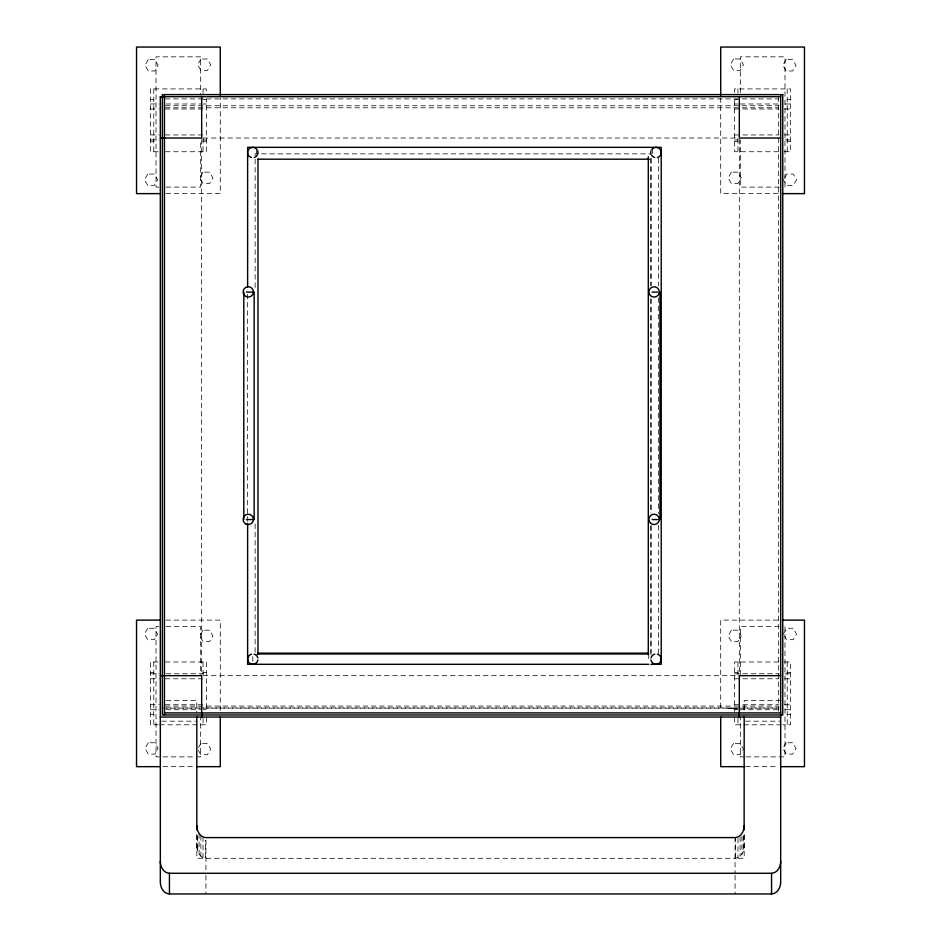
<?xml version="1.0" encoding="UTF-8"?>
<svg xmlns="http://www.w3.org/2000/svg" width="941" height="941" viewBox="0 0 941 941"><rect width="100%" height="100%" fill="white"/><g stroke="black" fill="none" stroke-linecap="round" stroke-linejoin="round"><path stroke-width="0.71" stroke-dasharray="4.71 3.53" d="M196.81 834.738L196.81 858.286L735.062 858.286C740.967 858.051 744.26 851.605 744.19 846.394M784.712 177.461L786.688 174.05L793.251 174.05L796.533 179.743L793.251 185.424L786.688 185.424L783.406 179.743M783.406 633.987L786.688 628.294L793.251 628.294L796.533 633.987L793.251 639.668L786.688 639.668L784.712 636.257M737.226 708.891L728.405 708.573L737.226 708.255M165.322 98.899L778.619 98.899M150.501 99.393L153.783 99.393M203.044 99.393L206.338 99.393M734.662 99.393L737.956 99.393M787.217 99.393L790.499 99.393M150.501 103.992L158.9 103.992M166.098 103.992L200.668 103.992M203.044 103.992L206.338 103.992M734.662 103.992L737.956 103.992M740.332 103.992L779.219 103.992M784.982 103.992L790.499 103.992M165.322 105.768L778.619 105.768M165.322 107.803L778.619 107.803M150.501 108.991L159.311 108.991M165.193 108.991L206.338 108.991M734.662 108.991L778.748 108.991M784.629 108.991L790.499 108.991M150.501 134.939L159.311 134.939M165.193 134.939L206.338 134.939M734.662 134.939L778.748 134.939M784.629 134.939L790.499 134.939M203.15 138.033L737.85 138.033M150.501 139.927L158.9 139.927M203.044 139.927L206.338 139.927M734.662 139.927L737.956 139.927M784.982 139.927L790.499 139.927M150.501 141.268L153.783 141.268M203.044 141.268L206.338 141.268M734.662 141.268L737.956 141.268M787.217 141.268L790.499 141.268M158.123 151.736L150.501 151.736L150.501 88.924L206.338 88.924L206.338 93.312M165.369 151.736L206.338 151.736L206.338 99.158M778.525 151.736L734.662 151.736L734.662 99.158M784.323 151.736L790.499 151.736L790.499 88.924L734.662 88.924L734.662 93.312M158.9 187.094L156.018 187.094L156.018 56.836L200.668 56.836L200.668 95.264M166.098 187.094L200.668 187.094L200.668 139.962M779.219 187.094L740.332 187.094L740.332 139.962M165.922 193.623L220.288 193.623L220.288 98.346M778.019 193.623L720.712 193.623L720.712 98.346M165.922 620.107L220.288 620.107L220.288 710.973M778.019 620.107L720.712 620.107L720.712 710.973M158.9 626.635L156.018 626.635L156.018 756.882L194.905 756.882M166.098 626.635L200.668 626.635L200.668 674.673M779.219 626.635L740.332 626.635L740.332 674.673M158.123 661.982L150.501 661.982L150.501 724.793L158.123 724.793M165.369 661.982L206.338 661.982L206.338 711.643M778.525 661.982L734.662 661.982L734.662 711.643M784.323 661.982L790.499 661.982L790.499 724.793L782.877 724.793M150.501 672.45L153.783 672.45M203.044 672.45L206.338 672.45M734.662 672.45L737.956 672.45M787.217 672.45L790.499 672.45M150.501 673.791L158.9 673.791M166.098 673.791L206.338 673.791M734.662 673.791L779.219 673.791M784.982 673.791L790.499 673.791M203.15 675.685L739.32 675.685M150.501 678.779L159.311 678.779M165.193 678.779L206.338 678.779M734.662 678.779L778.748 678.779M784.629 678.779L790.499 678.779M166.157 700.504L196.81 700.504L196.81 712.149M780.677 700.504L744.19 700.504L744.19 712.149M150.501 704.738L159.311 704.738M165.193 704.738L206.338 704.738M734.662 704.738L778.748 704.738M784.629 704.738L790.499 704.738M165.322 706.091L778.619 706.091M166.204 707.95L779.207 707.95M162.381 708.126L779.207 708.126M150.501 709.726L158.9 709.726M166.098 709.726L200.668 709.726M203.044 709.726L206.338 709.726M734.662 709.726L737.956 709.726M740.332 709.726L779.219 709.726M784.982 709.726L790.499 709.726M150.501 714.325L153.783 714.325M787.217 714.325L790.499 714.325M161.781 721.182L195.352 721.182M745.648 721.182L780.677 721.182M159.57 724.793L206.338 724.793L206.338 715.63M781.43 724.793L734.662 724.793L734.662 715.63M196.34 756.882L200.668 756.882L200.668 717.113M744.66 756.882L740.332 756.882L740.332 717.113M746.095 756.882L784.982 756.882L784.982 626.635M162.981 766.668L195.316 766.668M745.684 766.668L778.019 766.668M196.81 846.394C196.787 851.44 199.739 857.58 205.361 858.263L205.361 840.337M787.217 88.924L787.217 151.736M787.217 661.982L787.217 724.793M784.982 187.094L784.982 56.836L740.332 56.836L740.332 95.264M778.619 96.852L778.619 711.949M744.19 834.738L744.19 858.286L735.639 858.263L735.639 837.584M744.013 834.961L744.013 848.747M743.237 836.525L743.237 851.687M741.908 836.337L741.908 854.263M740.108 836.996L740.108 856.298M739.32 139.503L739.32 674.215M737.956 88.924L737.956 93.312M737.956 138.386L737.956 151.736M737.956 661.982L737.956 675.332M737.956 718.254L737.956 724.793M737.967 838.36L737.967 857.663M735.062 837.596L735.062 873.977M735.062 875.401L735.062 893.95M658.629 158.288L658.629 286.052M658.629 297.803L658.629 513.68M658.629 525.431L658.629 654.665M652.384 148.854L652.384 154.03M651.054 158.253L651.054 286.017M651.054 299.238L651.054 512.186M651.054 525.407L651.054 653.172M650.878 150.278L650.878 285.394M650.878 298.615L650.878 513.045M650.878 526.254L650.878 656.971M648.737 653.971L648.737 661.723M257.975 150.278L257.975 154.689M256.458 150.148L256.458 154.03M255.129 287.487L255.129 153.854L651.054 153.854A5.176 5.176 0 0 1 651.054 151.172M255.129 523.937L255.129 653.172M252.811 656.559L252.811 661.723M247.636 294.204L247.636 521.855M205.938 840.36L205.938 873.977M205.938 875.401L205.938 893.95M203.044 88.924L203.044 93.312M203.044 138.386L203.044 151.736M203.044 661.982L203.044 675.332M203.044 718.254L203.044 724.793M203.033 836.984L203.033 857.663M201.68 139.503L201.68 675.685M200.892 835.62L200.892 856.298M199.092 833.585L199.092 854.263M197.763 836.525L197.763 851.687M196.987 834.961L196.987 848.747M153.783 88.924L153.783 151.736M153.783 661.982L153.783 724.793M651.054 660.476A5.176 5.176 0 0 1 650.878 659.147M257.799 151.172A5.176 5.176 0 0 1 257.799 153.854M257.975 659.147A5.176 5.176 0 0 1 257.799 660.476M148.29 59.601L145.008 65.294L148.29 70.975L154.853 70.975L158.135 65.294L154.853 59.601L148.29 59.601M200.88 59.001L197.586 64.682L200.88 70.375L207.443 70.375L210.725 64.682L207.443 59.001L200.88 59.001M147.749 174.05L144.467 179.743L147.749 185.424L154.312 185.424L157.594 179.743L154.312 174.05L147.749 174.05M203.056 172.156L199.774 177.849L203.056 183.53L209.62 183.53L212.901 177.849L209.62 172.156L203.056 172.156M147.749 628.294L144.467 633.987L147.749 639.668L154.312 639.668L157.594 633.987L154.312 628.294L147.749 628.294M203.056 630.188L199.774 635.881L203.056 641.562L209.62 641.562L212.901 635.881L209.62 630.188L203.056 630.188M148.29 742.743L145.008 748.436L148.29 754.117L154.853 754.117L158.135 748.436L154.853 742.743L148.29 742.743M200.88 743.355L197.586 749.036L200.88 754.717L207.443 754.717L210.725 749.036L207.443 743.355L200.88 743.355M733.557 59.001L730.275 64.682L733.557 70.375L740.12 70.375L743.414 64.682L740.12 59.001L733.557 59.001M786.147 59.601L782.865 65.294L786.147 70.975L792.71 70.975L795.992 65.294L792.71 59.601L786.147 59.601M731.38 172.156L728.099 177.849L731.38 183.53L737.944 183.53L741.226 177.849L737.944 172.156L731.38 172.156M731.38 630.188L728.099 635.881L731.38 641.562L737.944 641.562L741.226 635.881L737.944 630.188L731.38 630.188M733.557 743.355L730.275 749.036L733.557 754.717L740.12 754.717L743.414 749.036L740.12 743.355L733.557 743.355M786.147 742.743L782.865 748.436L786.147 754.117L792.71 754.117L795.992 748.436L792.71 742.743L786.147 742.743"/><path stroke-width="1.41" d="M744.19 825.716C744.26 830.927 740.967 837.372 735.062 837.596L205.938 837.596C200.092 837.337 196.681 831.044 196.869 825.716M780.677 861.38C780.736 866.696 777.442 873.013 771.561 873.272L169.439 873.272C163.558 873.013 160.264 866.696 160.323 861.38M780.677 96.676L160.323 96.676L160.323 882.058C160.264 887.387 163.558 893.691 169.439 893.95L771.561 893.95C777.442 893.691 780.736 887.387 780.677 882.058L780.677 94.606M160.323 96.852L163.264 96.852M160.323 138.033L201.68 138.033L201.68 96.676M780.677 138.033L739.32 138.033L739.32 96.676M257.928 159.194L649.455 159.194M160.052 193.623L136.539 193.623L136.539 47.05L220.288 47.05L220.288 95.417M782.418 193.623L804.461 193.623L804.461 47.05L720.712 47.05L720.712 95.417M246.389 292.098L251.565 292.098M252.635 292.098L254.141 292.098L254.141 519.561L252.635 519.561M652.207 292.098L657.383 292.098M659.276 292.098L659.97 292.098L659.97 519.561L659.276 519.561M246.389 519.561L251.565 519.561M652.207 519.561L657.383 519.561M160.052 620.107L136.539 620.107L136.539 766.668L160.052 766.668M782.418 620.107L804.461 620.107L804.461 766.668L780.948 766.668M258.057 653.172L648.114 653.172M257.211 653.971L648.737 653.971M648.737 664.311L247.636 664.311L247.636 523.314M650.878 664.311L661.217 664.311L661.217 147.337L247.636 147.337L247.636 286.876M160.323 675.685L201.68 675.685L201.68 717.042M780.677 675.685L739.32 675.685L739.32 717.042M164.452 712.902L780.677 712.902M160.323 717.042L780.677 717.042M196.787 766.668L220.288 766.668L220.288 716.842M744.213 766.668L720.712 766.668L720.712 716.842M771.561 873.272L771.561 893.95M744.19 716.513L744.131 829.844M648.29 156.818L648.29 654.665M257.975 159.1L257.975 654.019M243.801 292.098L243.801 519.561M196.81 716.513L196.81 829.844M169.439 873.272L169.439 893.95M164.452 94.606L164.452 714.972M257.281 155.1A5.176 5.176 0 0 1 254.141 157.5M251.47 157.5A5.176 5.176 0 0 1 248.33 155.1M247.812 153.854A5.176 5.176 0 0 1 247.812 151.172M248.33 149.925A5.176 5.176 0 0 1 257.281 149.925M257.799 660.476A5.176 5.176 0 0 1 249.153 662.793A5.176 5.176 0 0 1 251.47 654.148M254.141 654.148A5.176 5.176 0 0 1 257.799 657.806M660.523 155.1A5.176 5.176 0 0 1 657.383 157.5M654.701 157.5A5.176 5.176 0 0 1 651.572 155.1M651.572 149.925A5.176 5.176 0 0 1 660.523 149.925M661.041 151.172A5.176 5.176 0 0 1 661.041 153.854M657.383 654.148A5.176 5.176 0 0 1 659.7 662.793A5.176 5.176 0 0 1 651.054 660.476M651.054 657.806A5.176 5.176 0 0 1 654.701 654.148M782.747 94.606L162.381 94.606L162.381 714.972L782.747 714.972L782.747 94.606M650.443 295.568A5.176 5.176 0 0 0 659.1 293.251A5.176 5.176 0 0 0 652.772 286.923A5.176 5.176 0 0 0 650.443 295.568M245.695 523.866A5.176 5.176 0 0 0 253.447 519.385A5.176 5.176 0 0 0 245.695 514.903A5.176 5.176 0 0 0 245.695 523.866M650.443 523.043A5.176 5.176 0 0 0 659.1 520.726A5.176 5.176 0 0 0 652.772 514.386A5.176 5.176 0 0 0 650.443 523.043M245.695 296.391A5.176 5.176 0 0 0 253.447 291.922A5.176 5.176 0 0 0 245.695 287.44A5.176 5.176 0 0 0 245.695 296.391"/></g></svg>
